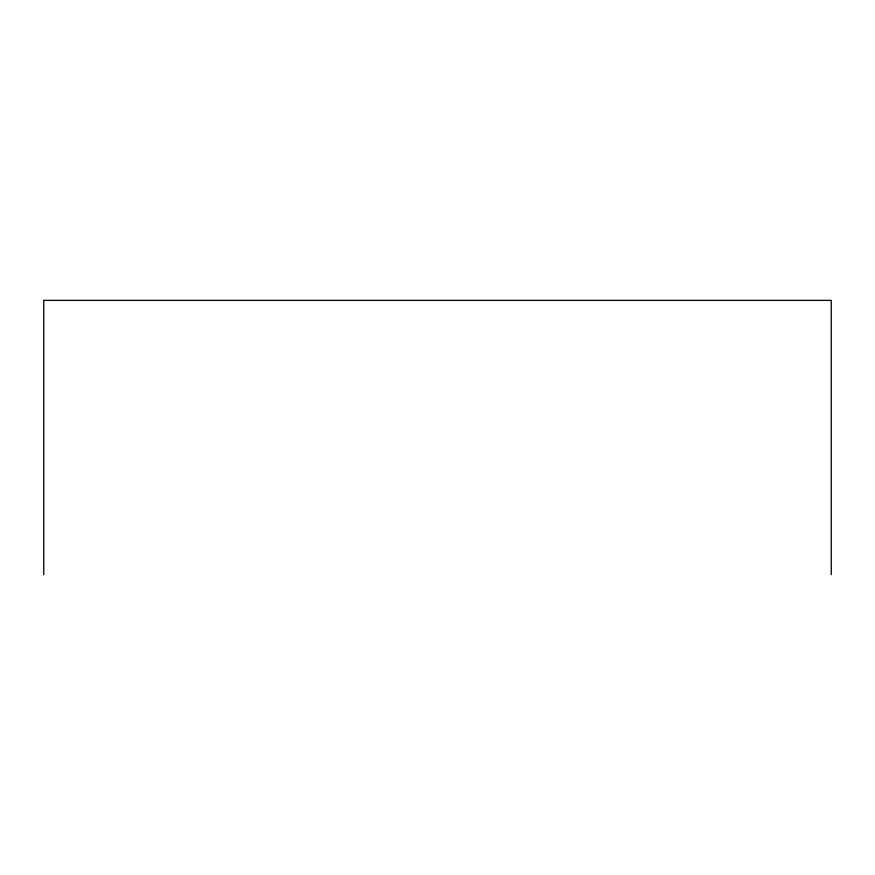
<?xml version="1.0" encoding="UTF-8"?>
<svg xmlns="http://www.w3.org/2000/svg" width="875" height="875" viewBox="0 0 875 875"><rect width="100%" height="100%" fill="white"/><g stroke="black" fill="none" stroke-linecap="round" stroke-linejoin="round"><path stroke-width="1.31" d="M831.25 574.623L831.25 300.377L43.75 300.377L43.75 574.623"/></g></svg>
